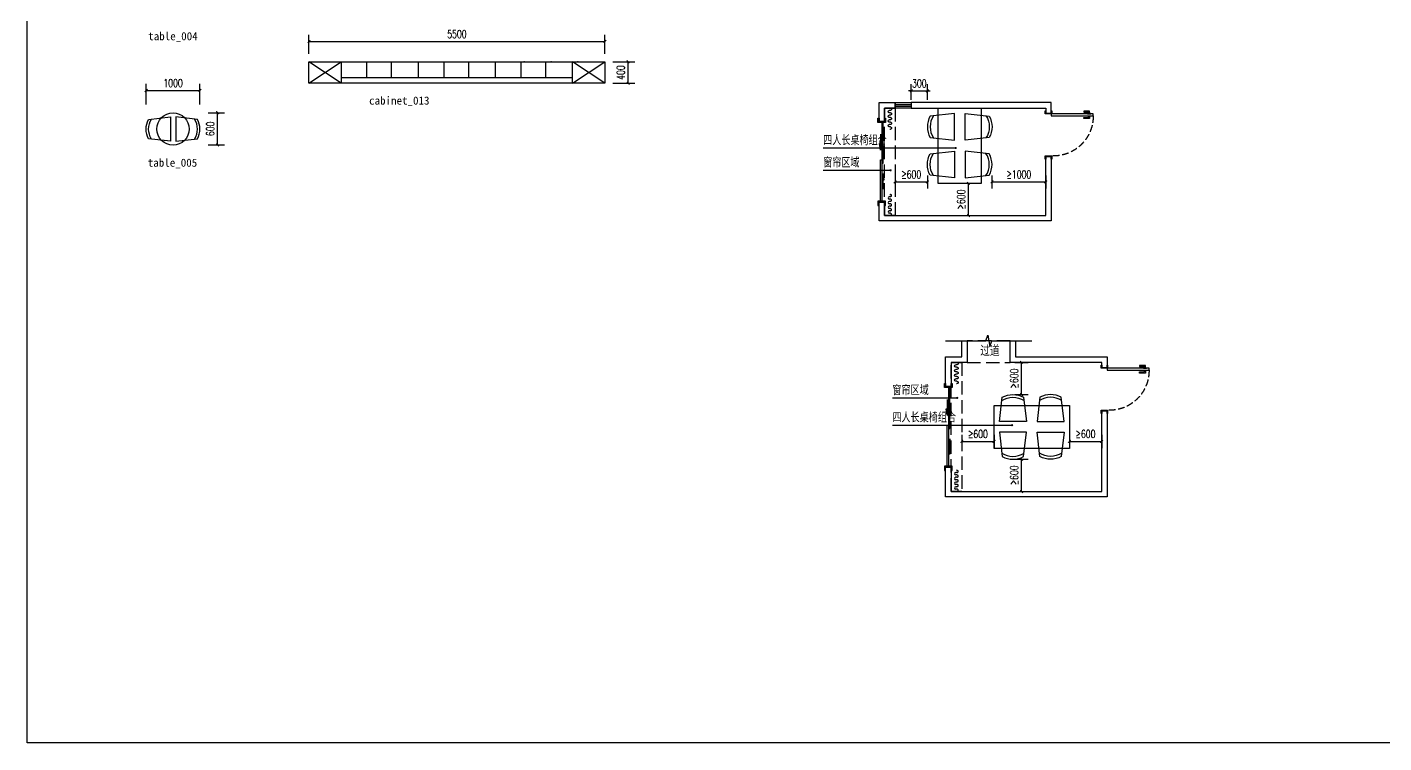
# Model space of a CAD drawing. Extents: x -39284 to 61125, y -120535 to -93658.
# Drawn here: x -39284 to -14067, y -120535 to -107231 of the extents above; entities that cross this region are included whole.
import ezdxf

# ---------------------------------------------------------------- set-up
doc = ezdxf.new("R2010")
doc.units = 0
doc.header["$LTSCALE"] = 1000
doc.header["$MEASUREMENT"] = 0
doc.linetypes.add('DASH', pattern=[0.35, 0.25, -0.1])
for name, color, linetype in [('DIM_SYMB', 3, 'Continuous'), ('DS-DRAPERY', 32, 'Continuous'), ('PM-家具', 146, 'Continuous'), ('PUB_DIM', 3, 'Continuous'), ('PUB_TEXT', 7, 'Continuous'), ('WALL', 255, 'Continuous'), ('WINDOW', 4, 'Continuous')]:
    doc.layers.add(name, color=color, linetype=linetype)
doc.styles.add('_TCH_DIM', font='SIMPLEX', dxfattribs={"bigfont": 'GBCBIG'})
doc.styles.add('_TCH_DIM_T3', font='SIMPLEX', dxfattribs={"width": 0.705882, "bigfont": 'GBCBIG'})
doc.styles.get("Standard").update_dxf_attribs({"font": 'gbenor.shx', "bigfont": 'gbcbig.shx'})
doc.dimstyles.new('_TCH_ARCH&&50', dxfattribs={"dimtxt": 148.75, "dimasz": 50, "dimexe": 125, "dimexo": 150, "dimgap": 63.125, "dimtad": 1, "dimdec": 0, "dimzin": 0, "dimdsep": 46, "dimtxsty": '_TCH_DIM_T3', "dimblk": 'ARCHTICK', "dimcen": 0.09, "dimclrt": 7, "dimazin": 2, "dimtfac": 1, "dimtdec": 0, "dimtix": 1, "dimtmove": 2, "dimatfit": 3, "dimfxl": 50, "dimtolj": 1, "dimtzin": 0, "dimarcsym": 0})

# ---------------------------------------------------------------- blocks, each defined once
blk = doc.blocks.new('450椅子')
at = {"linetype": 'Continuous'}
blk.add_lwpolyline([(-38284, -105674), (-37879, -105719), (-37879, -105269), (-38284, -105314, 0.25)], format="xyb", close=True, dxfattribs=at)
at = {"color": 251, "linetype": 'Continuous'}
blk.add_arc((-37947, -105494), 337, 146.5109, 213.4891, dxfattribs=at)
blk = doc.blocks.new('餐椅')
at = {"linetype": 'Continuous'}
blk.add_lwpolyline([(-37122, -100190), (-36672, -100240), (-36672, -99740), (-37122, -99790, 0.25)], format="xyb", close=True, dxfattribs=at)
at = {"color": 251, "linetype": 'Continuous'}
blk.add_arc((-36747, -99990), 375, 146.5109, 213.4891, dxfattribs=at)
blk = doc.blocks.new('table003')
at = {"layer": 'PM-家具'}
blk.add_lwpolyline([(-36972, -99097), (-36172, -99097), (-36172, -100497), (-36972, -100497)], close=True, dxfattribs=at)
blk.add_blockref('餐椅', (0, 543), dxfattribs=at)
at = {"layer": 'PM-家具', "xscale": -1}
blk.add_blockref('餐椅', (-73144, 543), dxfattribs=at)
at = {"layer": 'PM-家具', "xscale": -1, "rotation": 180}
blk.add_blockref('餐椅', (0, -200137), dxfattribs=at)
at = {"layer": 'PM-家具', "rotation": 180}
blk.add_blockref('餐椅', (-73144, -200137), dxfattribs=at)
blk = doc.blocks.new('door-swing-single1')
at = {"color": 0, "linetype": 'ByBlock'}
for points in [[(10, -10), (10, 110), (-50, 110), (-50, 100), (0, 100)], [(0, 0), (-50, 0), (-50, -10), (10, -10)], [(0, 0), (0, 100)], [(10, 0), (48, 0), (48, -780), (10, -780), (10, -10)]]:
    blk.add_lwpolyline(points, dxfattribs=at)
for points in [[(800, 0), (800, 100), (850, 100), (850, 110), (790, 110), (790, -10), (850, -10), (850, 0)], [(5, -715), (-40, -715), (-40, -605), (-20, -605), (-20, -695), (5, -695)], [(5, -735), (5, -675), (10, -675), (10, -735)], [(53, -735), (53, -675), (48, -675), (48, -735)], [(53, -715), (98, -715), (98, -605), (78, -605), (78, -695), (53, -695)]]:
    blk.add_lwpolyline(points, close=True, dxfattribs=at)
at = {"color": 250, "linetype": 'DASH', "ltscale": 0.5}
blk.add_arc((54, -43), 737, 269.5475, 3.3129, dxfattribs=at)
blk = doc.blocks.new('$DorLib2D$00000131')
at = {"color": 0, "linetype": 'Continuous'}
for p, q in [((0.15, 0.125), (0.232, 0.197)), ((0.232, 0.197), (0.232, 0.125)), ((-0.5, 0.125), (-0.5, 0)), ((0.019, 0.125), (-0.5, 0.125)), ((-0.5, 0), (0.019, 0)), ((-0.024, 0), (0.5, 0)), ((-0.024, -0.125), (-0.024, 0)), ((0.019, 0), (0.019, 0.125)), ((0.35, 0.125), (0.15, 0.125)), ((0.5, 0), (0.5, -0.125)), ((-0.35, -0.125), (-0.15, -0.125)), ((-0.232, -0.197), (-0.232, -0.125)), ((-0.15, -0.125), (-0.232, -0.197)), ((0.5, -0.125), (-0.024, -0.125))]:
    blk.add_line(p, q, dxfattribs=at)
blk = doc.blocks.new('小窗帘')
for p, q in [((-24811, -110120), (-24833, -110120)), ((-24811, -110164), (-24833, -110164)), ((-24822, -110076), (-24811, -110076)), ((-24811, -110208), (-24833, -110208)), ((-24811, -110252), (-24833, -110252)), ((-24811, -110296), (-24833, -110296)), ((-24811, -110339), (-24833, -110339)), ((-24811, -110383), (-24833, -110383)), ((-24811, -110427), (-24833, -110427)), ((-24811, -110471), (-24833, -110471))]:
    blk.add_line(p, q)
blk.add_lwpolyline([(-24822, -110076, 0, 0, 0), (-24822, -109983, 41.1, 0, 0), (-24822, -109934, 0, 0, 0)], format="xyseb")
for centre, start, end in [((-24833, -110142), 90, 270), ((-24811, -110098), 270, 90.0002), ((-24811, -110186), 270, 90.0002), ((-24833, -110230), 90, 270), ((-24833, -110317), 90, 270), ((-24833, -110405), 90, 270), ((-24811, -110274), 270, 90.0002), ((-24811, -110361), 270, 90.0002), ((-24811, -110449), 270, 90.0002)]:
    blk.add_arc(centre, 21.9, start, end)
blk = doc.blocks.new('_ArchTick')
at = {"color": 0, "linetype": 'ByBlock', "const_width": 0.4}
blk.add_lwpolyline([(-0.5, -0.5), (0.5, 0.5)], dxfattribs=at)
blk = doc.blocks.new('*D67')
at = {"layer": 'Defpoints', "color": 0, "transparency": 16777216}
for p in [(-21074, -113462), (-20801, -113462), (-21074, -114062)]:
    blk.add_point(p, dxfattribs=at)
at = {"layer": 'PUB_DIM', "color": 0, "lineweight": -2, "transparency": 16777216}
for p, q in [((-20924, -113462), (-20676, -113462)), ((-20801, -114062), (-20801, -113462)), ((-20924, -114062), (-20676, -114062))]:
    blk.add_line(p, q, dxfattribs=at)
at = {"layer": 'PUB_DIM', "color": 0, "lineweight": -2, "transparency": 16777216, "xscale": 50, "yscale": 50, "zscale": 50}
for p, rotation in [((-20801, -113462), 90), ((-20801, -114062), 270)]:
    blk.add_blockref('_ArchTick', p, dxfattribs=dict(at, rotation=rotation))
at = {"layer": 'PUB_DIM', "color": 7, "transparency": 16777216, "insert": (-20938, -113762), "char_height": 148.8, "attachment_point": 5, "rotation": 90, "style": '_TCH_DIM_T3'}
blk.add_mtext('\\A1;≥600', dxfattribs=at)
blk = doc.blocks.new('*D68')
at = {"layer": 'Defpoints', "color": 0, "transparency": 16777216}
for p in [(-21074, -115262), (-20801, -115262), (-21074, -115862)]:
    blk.add_point(p, dxfattribs=at)
at = {"layer": 'PUB_DIM', "color": 0, "lineweight": -2, "transparency": 16777216}
for p, q in [((-20924, -115262), (-20676, -115262)), ((-20801, -115862), (-20801, -115262)), ((-20924, -115862), (-20676, -115862))]:
    blk.add_line(p, q, dxfattribs=at)
at = {"layer": 'PUB_DIM', "color": 0, "lineweight": -2, "transparency": 16777216, "xscale": 50, "yscale": 50, "zscale": 50}
for p, rotation in [((-20801, -115262), 90), ((-20801, -115862), 270)]:
    blk.add_blockref('_ArchTick', p, dxfattribs=dict(at, rotation=rotation))
at = {"layer": 'PUB_DIM', "color": 7, "transparency": 16777216, "insert": (-20938, -115562), "char_height": 148.8, "attachment_point": 5, "rotation": 90, "style": '_TCH_DIM_T3'}
blk.add_mtext('\\A1;≥600', dxfattribs=at)
blk = doc.blocks.new('*D69')
at = {"layer": 'Defpoints', "color": 0, "transparency": 16777216}
for p in [(-19912, -114662), (-19312, -114662), (-19312, -114931)]:
    blk.add_point(p, dxfattribs=at)
at = {"layer": 'PUB_DIM', "color": 0, "lineweight": -2, "transparency": 16777216}
for p, q in [((-19912, -114812), (-19912, -115056)), ((-19912, -114931), (-19312, -114931)), ((-19312, -114812), (-19312, -115056))]:
    blk.add_line(p, q, dxfattribs=at)
at = {"layer": 'PUB_DIM', "color": 0, "lineweight": -2, "transparency": 16777216, "xscale": 50, "yscale": 50, "zscale": 50, "rotation": 180}
blk.add_blockref('_ArchTick', (-19912, -114931), dxfattribs=at)
at = {"layer": 'PUB_DIM', "color": 0, "lineweight": -2, "transparency": 16777216, "xscale": 50, "yscale": 50, "zscale": 50}
blk.add_blockref('_ArchTick', (-19312, -114931), dxfattribs=at)
at = {"layer": 'PUB_DIM', "color": 7, "transparency": 16777216, "insert": (-19612, -114793), "char_height": 148.8, "attachment_point": 5, "style": '_TCH_DIM_T3'}
blk.add_mtext('\\A1;≥600', dxfattribs=at)
blk = doc.blocks.new('*D70')
at = {"layer": 'Defpoints', "color": 0, "transparency": 16777216}
for p in [(-21912, -114662), (-21312, -114662), (-21312, -114931)]:
    blk.add_point(p, dxfattribs=at)
at = {"layer": 'PUB_DIM', "color": 0, "lineweight": -2, "transparency": 16777216}
for p, q in [((-21912, -114812), (-21912, -115056)), ((-21912, -114931), (-21312, -114931)), ((-21312, -114812), (-21312, -115056))]:
    blk.add_line(p, q, dxfattribs=at)
at = {"layer": 'PUB_DIM', "color": 0, "lineweight": -2, "transparency": 16777216, "xscale": 50, "yscale": 50, "zscale": 50, "rotation": 180}
blk.add_blockref('_ArchTick', (-21912, -114931), dxfattribs=at)
at = {"layer": 'PUB_DIM', "color": 0, "lineweight": -2, "transparency": 16777216, "xscale": 50, "yscale": 50, "zscale": 50}
blk.add_blockref('_ArchTick', (-21312, -114931), dxfattribs=at)
at = {"layer": 'PUB_DIM', "color": 7, "transparency": 16777216, "insert": (-21612, -114793), "char_height": 148.8, "attachment_point": 5, "style": '_TCH_DIM_T3'}
blk.add_mtext('\\A1;≥600', dxfattribs=at)
blk = doc.blocks.new('*D71')
at = {"layer": 'Defpoints', "color": 0, "transparency": 16777216}
for p in [(-23151, -109838), (-22551, -109838), (-22551, -110107)]:
    blk.add_point(p, dxfattribs=at)
at = {"layer": 'PUB_DIM', "color": 0, "lineweight": -2, "transparency": 16777216}
for p, q in [((-23151, -109988), (-23151, -110232)), ((-23151, -110107), (-22551, -110107)), ((-22551, -109988), (-22551, -110232))]:
    blk.add_line(p, q, dxfattribs=at)
at = {"layer": 'PUB_DIM', "color": 0, "lineweight": -2, "transparency": 16777216, "xscale": 50, "yscale": 50, "zscale": 50, "rotation": 180}
blk.add_blockref('_ArchTick', (-23151, -110107), dxfattribs=at)
at = {"layer": 'PUB_DIM', "color": 0, "lineweight": -2, "transparency": 16777216, "xscale": 50, "yscale": 50, "zscale": 50}
blk.add_blockref('_ArchTick', (-22551, -110107), dxfattribs=at)
at = {"layer": 'PUB_DIM', "color": 7, "transparency": 16777216, "insert": (-22851, -109969), "char_height": 148.8, "attachment_point": 5, "style": '_TCH_DIM_T3'}
blk.add_mtext('\\A1;≥600', dxfattribs=at)
blk = doc.blocks.new('*D72')
at = {"layer": 'Defpoints', "color": 0, "transparency": 16777216}
for p in [(-22551, -108416), (-22851, -108734), (-22551, -108734)]:
    blk.add_point(p, dxfattribs=at)
at = {"layer": 'PUB_DIM', "color": 0, "lineweight": -2, "transparency": 16777216}
for p, q in [((-22851, -108416), (-22901, -108416)), ((-22851, -108584), (-22851, -108291)), ((-22851, -108416), (-22551, -108416)), ((-22551, -108584), (-22551, -108291)), ((-22551, -108416), (-22501, -108416))]:
    blk.add_line(p, q, dxfattribs=at)
at = {"layer": 'PUB_DIM', "color": 0, "lineweight": -2, "transparency": 16777216, "xscale": 50, "yscale": 50, "zscale": 50}
blk.add_blockref('_ArchTick', (-22851, -108416), dxfattribs=at)
at = {"layer": 'PUB_DIM', "color": 0, "lineweight": -2, "transparency": 16777216, "xscale": 50, "yscale": 50, "zscale": 50, "rotation": 180}
blk.add_blockref('_ArchTick', (-22551, -108416), dxfattribs=at)
at = {"layer": 'PUB_DIM', "color": 7, "transparency": 16777216, "insert": (-22701, -108278), "char_height": 148.8, "attachment_point": 5, "style": '_TCH_DIM_T3'}
blk.add_mtext('\\A1;300', dxfattribs=at)
blk = doc.blocks.new('*D73')
at = {"layer": 'Defpoints', "color": 0, "transparency": 16777216}
for p in [(-21351, -109838), (-20351, -109838), (-20351, -110107)]:
    blk.add_point(p, dxfattribs=at)
at = {"layer": 'PUB_DIM', "color": 0, "lineweight": -2, "transparency": 16777216}
for p, q in [((-21351, -109988), (-21351, -110232)), ((-21351, -110107), (-20351, -110107)), ((-20351, -109988), (-20351, -110232))]:
    blk.add_line(p, q, dxfattribs=at)
at = {"layer": 'PUB_DIM', "color": 0, "lineweight": -2, "transparency": 16777216, "xscale": 50, "yscale": 50, "zscale": 50, "rotation": 180}
blk.add_blockref('_ArchTick', (-21351, -110107), dxfattribs=at)
at = {"layer": 'PUB_DIM', "color": 0, "lineweight": -2, "transparency": 16777216, "xscale": 50, "yscale": 50, "zscale": 50}
blk.add_blockref('_ArchTick', (-20351, -110107), dxfattribs=at)
at = {"layer": 'PUB_DIM', "color": 7, "transparency": 16777216, "insert": (-20851, -109969), "char_height": 148.8, "attachment_point": 5, "style": '_TCH_DIM_T3'}
blk.add_mtext('\\A1;≥1000', dxfattribs=at)
blk = doc.blocks.new('*D74')
at = {"layer": 'Defpoints', "color": 0, "transparency": 16777216}
for p in [(-22062, -110134), (-21789, -110134), (-22062, -110734)]:
    blk.add_point(p, dxfattribs=at)
at = {"layer": 'PUB_DIM', "color": 0, "lineweight": -2, "transparency": 16777216}
for p, q in [((-21912, -110134), (-21664, -110134)), ((-21789, -110734), (-21789, -110134)), ((-21912, -110734), (-21664, -110734))]:
    blk.add_line(p, q, dxfattribs=at)
at = {"layer": 'PUB_DIM', "color": 0, "lineweight": -2, "transparency": 16777216, "xscale": 50, "yscale": 50, "zscale": 50}
for p, rotation in [((-21789, -110134), 90), ((-21789, -110734), 270)]:
    blk.add_blockref('_ArchTick', p, dxfattribs=dict(at, rotation=rotation))
at = {"layer": 'PUB_DIM', "color": 7, "transparency": 16777216, "insert": (-21926, -110434), "char_height": 148.8, "attachment_point": 5, "rotation": 90, "style": '_TCH_DIM_T3'}
blk.add_mtext('\\A1;≥600', dxfattribs=at)
blk = doc.blocks.new('*D91')
at = {"layer": 'Defpoints', "color": 0, "transparency": 16777216}
for p in [(-28546, -107875), (-28114, -107875), (-28546, -108275)]:
    blk.add_point(p, dxfattribs=at)
at = {"layer": 'PUB_DIM', "color": 0, "lineweight": -2, "transparency": 16777216}
for p, q in [((-28396, -107875), (-27989, -107875)), ((-28114, -108275), (-28114, -107875)), ((-28396, -108275), (-27989, -108275))]:
    blk.add_line(p, q, dxfattribs=at)
at = {"layer": 'PUB_DIM', "color": 0, "lineweight": -2, "transparency": 16777216, "xscale": 50, "yscale": 50, "zscale": 50}
for p, rotation in [((-28114, -107875), 90), ((-28114, -108275), 270)]:
    blk.add_blockref('_ArchTick', p, dxfattribs=dict(at, rotation=rotation))
at = {"layer": 'PUB_DIM', "color": 7, "transparency": 16777216, "insert": (-28252, -108075), "char_height": 148.8, "attachment_point": 5, "rotation": 90, "style": '_TCH_DIM_T3'}
blk.add_mtext('\\A1;400', dxfattribs=at)
blk = doc.blocks.new('*D92')
at = {"layer": 'Defpoints', "color": 0, "transparency": 16777216}
for p in [(-28546, -107498), (-34046, -107875), (-28546, -107875)]:
    blk.add_point(p, dxfattribs=at)
at = {"layer": 'PUB_DIM', "color": 0, "lineweight": -2, "transparency": 16777216}
for p, q in [((-34046, -107725), (-34046, -107373)), ((-28546, -107725), (-28546, -107373)), ((-34046, -107498), (-28546, -107498))]:
    blk.add_line(p, q, dxfattribs=at)
at = {"layer": 'PUB_DIM', "color": 0, "lineweight": -2, "transparency": 16777216, "xscale": 50, "yscale": 50, "zscale": 50, "rotation": 180}
blk.add_blockref('_ArchTick', (-34046, -107498), dxfattribs=at)
at = {"layer": 'PUB_DIM', "color": 0, "lineweight": -2, "transparency": 16777216, "xscale": 50, "yscale": 50, "zscale": 50}
blk.add_blockref('_ArchTick', (-28546, -107498), dxfattribs=at)
at = {"layer": 'PUB_DIM', "color": 7, "transparency": 16777216, "insert": (-31296, -107360), "char_height": 148.8, "attachment_point": 5, "style": '_TCH_DIM_T3'}
blk.add_mtext('\\A1;5500', dxfattribs=at)
blk = doc.blocks.new('*D101')
at = {"layer": 'Defpoints', "color": 0, "transparency": 16777216}
for p in [(-36072, -108821), (-35743, -108821), (-36072, -109421)]:
    blk.add_point(p, dxfattribs=at)
at = {"layer": 'PUB_DIM', "color": 0, "lineweight": -2, "transparency": 16777216}
for p, q in [((-35922, -108821), (-35618, -108821)), ((-35743, -109421), (-35743, -108821)), ((-35922, -109421), (-35618, -109421))]:
    blk.add_line(p, q, dxfattribs=at)
at = {"layer": 'PUB_DIM', "color": 0, "lineweight": -2, "transparency": 16777216, "xscale": 50, "yscale": 50, "zscale": 50}
for p, rotation in [((-35743, -108821), 90), ((-35743, -109421), 270)]:
    blk.add_blockref('_ArchTick', p, dxfattribs=dict(at, rotation=rotation))
at = {"layer": 'PUB_DIM', "color": 7, "transparency": 16777216, "insert": (-35880, -109121), "char_height": 148.8, "attachment_point": 5, "rotation": 90, "style": '_TCH_DIM_T3'}
blk.add_mtext('\\A1;600', dxfattribs=at)
blk = doc.blocks.new('*D102')
at = {"layer": 'Defpoints', "color": 0, "transparency": 16777216}
for p in [(-36072, -108408), (-37072, -108821), (-36072, -108821)]:
    blk.add_point(p, dxfattribs=at)
at = {"layer": 'PUB_DIM', "color": 0, "lineweight": -2, "transparency": 16777216}
for p, q in [((-37072, -108671), (-37072, -108283)), ((-37072, -108408), (-36072, -108408)), ((-36072, -108671), (-36072, -108283))]:
    blk.add_line(p, q, dxfattribs=at)
at = {"layer": 'PUB_DIM', "color": 0, "lineweight": -2, "transparency": 16777216, "xscale": 50, "yscale": 50, "zscale": 50, "rotation": 180}
blk.add_blockref('_ArchTick', (-37072, -108408), dxfattribs=at)
at = {"layer": 'PUB_DIM', "color": 0, "lineweight": -2, "transparency": 16777216, "xscale": 50, "yscale": 50, "zscale": 50}
blk.add_blockref('_ArchTick', (-36072, -108408), dxfattribs=at)
at = {"layer": 'PUB_DIM', "color": 7, "transparency": 16777216, "insert": (-36572, -108271), "char_height": 148.8, "attachment_point": 5, "style": '_TCH_DIM_T3'}
blk.add_mtext('\\A1;1000', dxfattribs=at)

msp = doc.modelspace()

# ---------------------------------------------------------------- linework, layer by layer
for points in [[(-23450.5, -108984), (-23450.5, -108634), (-23150.5, -108634), (-23150.5, -108734), (-23350.5, -108734), (-23350.5, -108984), (-23450.5, -108984)], [(-23450.5, -110464), (-23350.5, -110464), (-23350.5, -110734), (-20350.5, -110734), (-20350.5, -109634), (-20250.5, -109634), (-20250.5, -110834), (-23450.5, -110834), (-23450.5, -110464)], [(-22212.1, -113911.7), (-22212.1, -113361.7), (-21912.1, -113361.7), (-21912.1, -113061.7)], [(-21812.1, -113061.7), (-21812.1, -113461.7), (-22112.1, -113461.7), (-22112.1, -113911.7), (-22212.1, -113911.7)], [(-20912.1, -113061.7), (-20912.1, -113361.7), (-19212.1, -113361.7), (-19212.1, -113561.7), (-19312.1, -113561.7), (-19312.1, -113461.7), (-21012.1, -113461.7), (-21012.1, -113061.7)]]:
    msp.add_lwpolyline(points)
for points in [[(-20250.5, -108834), (-20250.5, -108634), (-22850.5, -108634), (-22850.5, -108734), (-20350.5, -108734), (-20350.5, -108834)], [(-22112.1, -115411.7), (-22112.1, -115861.7), (-19312.1, -115861.7), (-19312.1, -114361.7), (-19212.1, -114361.7), (-19212.1, -115961.7), (-22212.1, -115961.7), (-22212.1, -115411.7)]]:
    msp.add_lwpolyline(points, close=True)
at = {"color": 250, "linetype": 'DASH'}
msp.add_lwpolyline([(-21812.1, -113461.7), (-21012.1, -113461.7), (-21012.1, -113061.7), (-21812.1, -113061.7)], close=True, dxfattribs=at)
at = {"color": 146}
for p in [(-30046.5, -107875), (-29546.5, -107875), (-29046.5, -107875)]:
    msp.add_point(p, dxfattribs=at)
at = {"layer": 'DIM_SYMB'}
for points in [[(-24488.4, -109477), (-23897.6, -109477), (-22026.1, -109477)], [(-24488.4, -109891.5), (-23897.6, -109891.5), (-23236.1, -109891.5)], [(-22212.1, -113061.7), (-21468.4, -113061.7), (-21430.1, -112956.7), (-21393.1, -113166.7), (-21355.9, -113061.7), (-20612.1, -113061.7)], [(-23201.9, -114122), (-22611.2, -114122), (-21997.7, -114122)], [(-23201.9, -114629.3), (-22611.2, -114629.3), (-20977.2, -114629.3)]]:
    msp.add_lwpolyline(points, dxfattribs=at)
at = {"layer": 'DIM_SYMB', "const_width": 20}
for points in [[(-22036.1, -109477, 1), (-22016.1, -109477, 1)], [(-23246.1, -109891.5, 1), (-23226.1, -109891.5, 1)], [(-22007.7, -114122, 1), (-21987.7, -114122, 1)], [(-20987.2, -114629.3, 1), (-20967.2, -114629.3, 1)]]:
    msp.add_lwpolyline(points, format="xyb", close=True, dxfattribs=at)
at = {"layer": 'PM-家具', "color": 251}
for p, q in [((-34046.5, -108275), (-33446.5, -107875)), ((-33446.5, -108275), (-34046.5, -107875)), ((-32968.7, -108175), (-32968.7, -107875)), ((-32510.9, -108175), (-32510.9, -107875)), ((-32013.1, -108175), (-32013.1, -107875)), ((-31535.3, -108175), (-31535.3, -107875)), ((-31077.6, -108175), (-31077.6, -107875)), ((-30579.8, -108175), (-30579.8, -107875)), ((-30102, -108175), (-30102, -107875)), ((-29644.2, -108175), (-29644.2, -107875)), ((-29146.5, -108275), (-28546.5, -107875)), ((-28546.5, -108275), (-29146.5, -107875)), ((-29146.5, -108175), (-33446.5, -108175))]:
    msp.add_line(p, q, dxfattribs=at)
at = {"layer": 'PM-家具'}
for points in [[(-34046.5, -107875), (-28546.5, -107875), (-28546.5, -108275), (-34046.5, -108275)], [(-34046.5, -107875), (-33446.5, -107875), (-33446.5, -108275), (-34046.5, -108275)], [(-29146.5, -107875), (-28546.5, -107875), (-28546.5, -108275), (-29146.5, -108275)]]:
    msp.add_lwpolyline(points, close=True, dxfattribs=at)
for points in [[(-23450.5, -108924), (-23450.5, -108984), (-23350.5, -108984), (-23350.5, -108924), (-23330.5, -108924), (-23330.5, -109004), (-23470.5, -109004), (-23470.5, -108924), (-23450.5, -108924)], [(-23450.5, -110544), (-23450.5, -110484), (-23350.5, -110484), (-23350.5, -110544), (-23330.5, -110544), (-23330.5, -110464), (-23470.5, -110464), (-23470.5, -110544), (-23450.5, -110544)], [(-22212.1, -113851.7), (-22212.1, -113911.7), (-22112.1, -113911.7), (-22112.1, -113851.7), (-22092.1, -113851.7), (-22092.1, -113931.7), (-22232.1, -113931.7), (-22232.1, -113851.7), (-22212.1, -113851.7)], [(-22212.1, -115471.7), (-22212.1, -115411.7), (-22112.1, -115411.7), (-22112.1, -115471.7), (-22092.1, -115471.7), (-22092.1, -115391.7), (-22232.1, -115391.7), (-22232.1, -115471.7), (-22212.1, -115471.7)]]:
    msp.add_lwpolyline(points, dxfattribs=at)
msp.add_circle((-36572.2, -109125.1), 300, dxfattribs=at)
at = {"layer": 'WALL'}
msp.add_lwpolyline([(-39284.2, -95084.6), (1368.2, -95084.6), (1368.2, -120534.6), (-39284.2, -120534.6)], close=True, dxfattribs=at)
at = {"layer": 'WALL', "color": 251, "linetype": 'DASH'}
for points in [[(-23350.5, -108734), (-23150.5, -108734), (-23150.5, -110734), (-23350.5, -110734)], [(-22112.1, -113461.7), (-21912.1, -113461.7), (-21912.1, -115861.7), (-22112.1, -115861.7)]]:
    msp.add_lwpolyline(points, close=True, dxfattribs=at)
at = {"layer": 'WINDOW'}
for p, q in [((-23150.5, -108667.3), (-22850.5, -108667.3)), ((-23150.5, -108700.7), (-22850.5, -108700.7))]:
    msp.add_line(p, q, dxfattribs=at)
msp.add_lwpolyline([(-23150.5, -108634), (-22850.5, -108634), (-22850.5, -108734), (-23150.5, -108734)], close=True, dxfattribs=at)

# ---------------------------------------------------------------- block references
at = {"layer": 'DS-DRAPERY', "xscale": -1, "rotation": 180}
for p in [(1571.3, -219204.9), (2809.7, -223932.6)]:
    msp.add_blockref('小窗帘', p, dxfattribs=at)
at = {"layer": 'DS-DRAPERY'}
for p in [(1571.3, -263.1), (2809.7, -5390.7)]:
    msp.add_blockref('小窗帘', p, dxfattribs=at)
at = {"layer": 'PM-家具', "xscale": -1}
for name, p, rotation in [('450椅子', (1257.2, -214619.5), 180), ('door-swing-single1', (-20250.5, -108834), 90), ('door-swing-single1', (-19212.1, -113561.7), 90)]:
    msp.add_blockref(name, p, dxfattribs=dict(at, rotation=rotation))
at = {"layer": 'PM-家具'}
for name, p, rotation in [('450椅子', (-74401.7, -214619.5), 180), ('table003', (-58522.7, -209231.2), 180), ('table003', (-120409.3, -78089.5), 89.99999999999997)]:
    msp.add_blockref(name, p, dxfattribs=dict(at, rotation=rotation))
at = {"layer": 'WINDOW', "xscale": 1460, "yscale": 200, "zscale": 1460, "rotation": 270}
for p in [(-23400.5, -109734), (-22162.1, -114661.7)]:
    msp.add_blockref('$DorLib2D$00000131', p, dxfattribs=at)

# ---------------------------------------------------------------- texts
at = {"attachment_point": 1}
for s, width, insert, char_height in [('{\\f@FangSong|b0|i0|c134|p49;table_004}', 1434.402, (-37032.9, -107324.3), 150), ('{\\f@FangSong|b0|i0|c134|p49;cabinet_013}', 1434.402, (-32928.2, -108520.8), 150), ('{\\f@FangSong|b0|i0|c134|p49;table_005}', 1434.402, (-37041.4, -109675.6), 150), ('过道', 489.446, (-21569.8, -113146.1), 200)]:
    msp.add_mtext_dynamic_manual_height_columns(s, width=width, gutter_width=1750, heights=[0], dxfattribs=dict(at, insert=insert, char_height=char_height))
at = {"layer": 'PUB_TEXT', "style": '_TCH_DIM'}
for s, p in [('四人长桌椅组合', (-24488.4, -109424.5)), ('窗帘区域', (-24488.4, -109839)), ('窗帘区域', (-23201.9, -114069.5)), ('四人长桌椅组合', (-23201.9, -114576.8))]:
    msp.add_text(s, height=168.79, dxfattribs=at).set_placement(p)

# ---------------------------------------------------------------- dimensions: what is measured, and where the dimension line sits
at = {"layer": 'PUB_DIM'}
for p1, p2, distance, picture, middle in [((-34046.5, -107875), (-28546.5, -107875), 377.4, '*D92', (-31296.5, -107360.1)), ((-28546.5, -108275), (-28546.5, -107875), -432.2, '*D91', (-28251.8, -108075)), ((-37072.2, -108821.1), (-36072.2, -108821.1), 413.1, '*D102', (-36572.2, -108270.5)), ((-22850.5, -108734), (-22550.5, -108734), 318.1, '*D72', (-22700.5, -108278.4)), ((-36072.2, -109421.1), (-36072.2, -108821.1), -329.4, '*D101', (-35880.3, -109121.1))]:
    dim = msp.add_aligned_dim(p1=p1, p2=p2, distance=distance, dimstyle='_TCH_ARCH&&50', dxfattribs=at)
    dim.commit()
    dim.dimension.update_dxf_attribs({"geometry": picture, "text_midpoint": middle})
for p1, p2, distance, text, picture, middle in [((-23150.5, -109837.8), (-22550.5, -109837.8), -269, '≥600', '*D71', (-22850.5, -109969.3)), ((-21350.5, -109837.8), (-20350.5, -109837.8), -269, '≥1000', '*D73', (-20850.5, -109969.3)), ((-22062.3, -110734), (-22062.3, -110134), -273.3, '≥600', '*D74', (-21926.5, -110434)), ((-21073.9, -114061.7), (-21073.9, -113461.7), -273.3, '≥600', '*D67', (-20938.1, -113761.7)), ((-21912.1, -114661.7), (-21312.1, -114661.7), -269, '≥600', '*D70', (-21612.1, -114793.2)), ((-19912.1, -114661.7), (-19312.1, -114661.7), -269, '≥600', '*D69', (-19612.1, -114793.2)), ((-21073.9, -115861.7), (-21073.9, -115261.7), -273.3, '≥600', '*D68', (-20938.1, -115561.7))]:
    dim = msp.add_aligned_dim(p1=p1, p2=p2, distance=distance, text=text, dimstyle='_TCH_ARCH&&50', dxfattribs=at)
    dim.commit()
    dim.dimension.update_dxf_attribs({"geometry": picture, "text_midpoint": middle})

doc.saveas('drawing.dxf')
